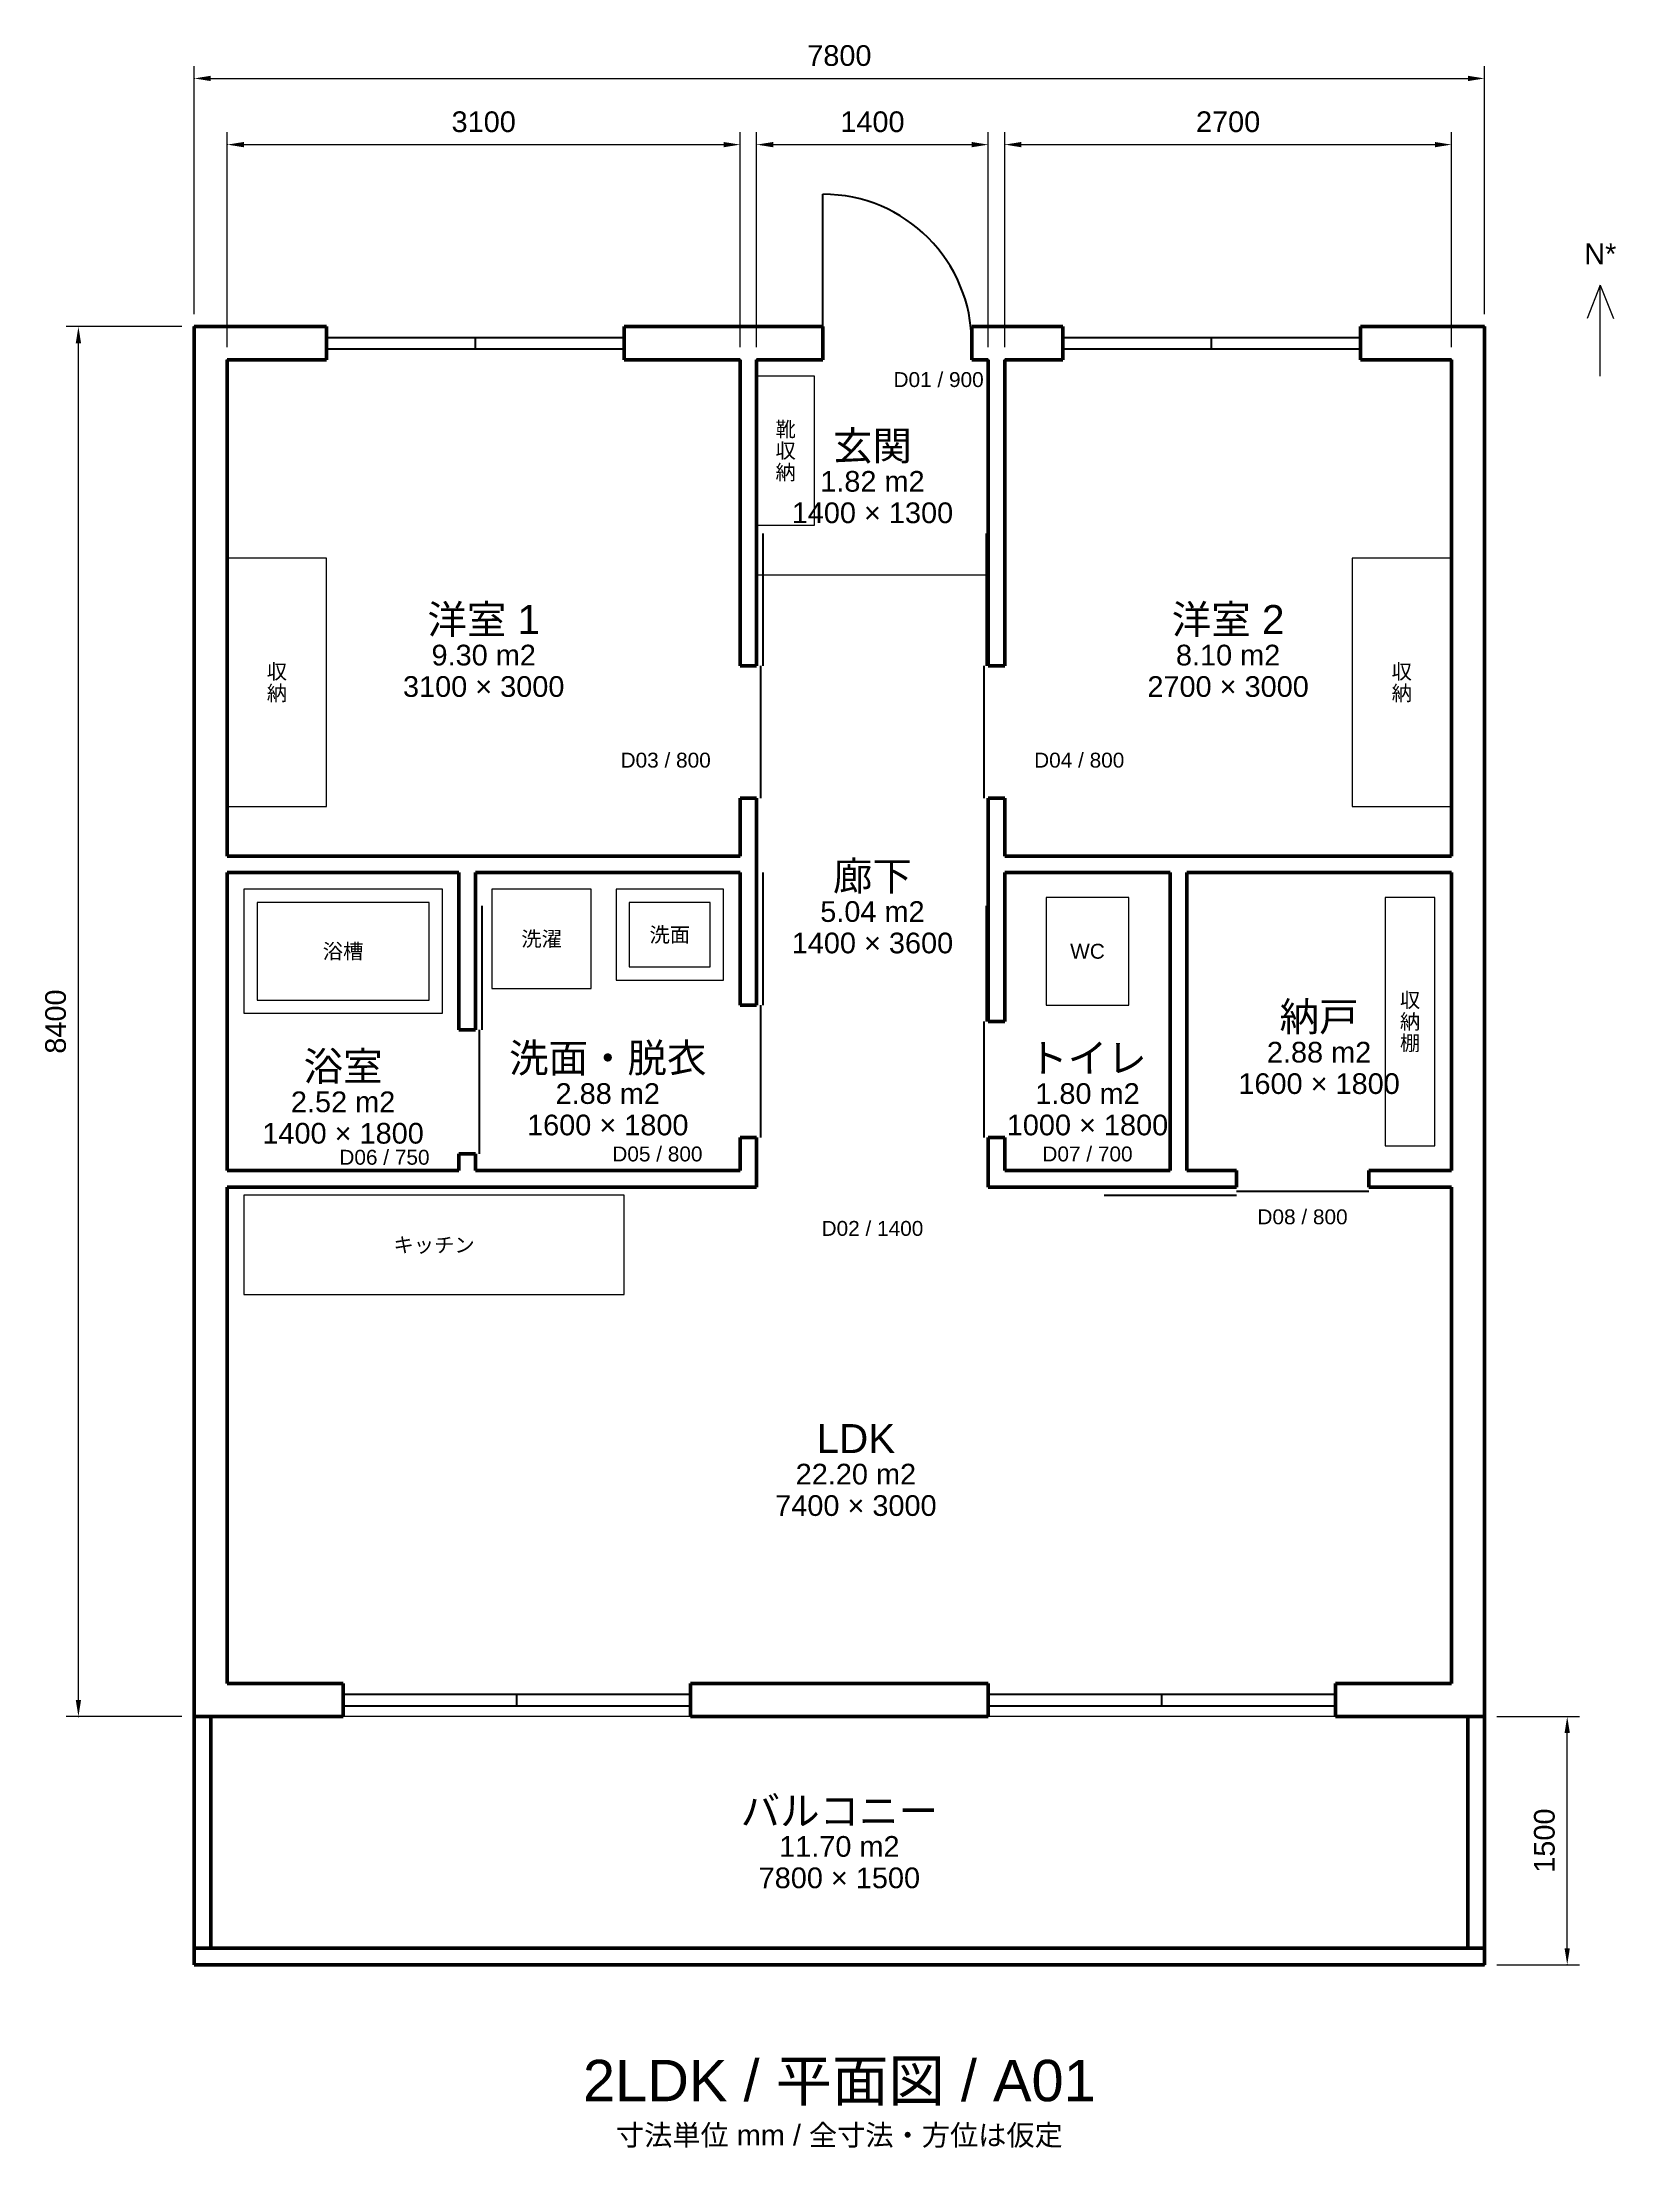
# Model space of a CAD drawing. Header units: millimetres. Extents: x -920 to 8594, y -2607 to 10120.
import ezdxf
from ezdxf.enums import TextEntityAlignment as Align

# ---------------------------------------------------------------- set-up
doc = ezdxf.new("R2010")
doc.units = ezdxf.units.MM
for name, color, linetype, lineweight in [('D-BMK-NORT', 7, 'Continuous', 13), ('D-BYP-FIXT', 7, 'Continuous', 13), ('D-STR-DIM', 7, 'Continuous', 13), ('D-STR-DOOR', 7, 'Continuous', 25), ('D-STR-TXT', 7, 'Continuous', 13), ('D-STR-WALL', 7, 'Continuous', 50), ('D-STR-WIND', 7, 'Continuous', 25)]:
    doc.layers.add(name, color=color, linetype=linetype, lineweight=lineweight)
doc.styles.add('HOUSE_UNICODE', font='Arial Unicode.ttf')
doc.styles.add('OpenSansCondensed-Light', font='OpenSansCondensed-Light.ttf')
doc.dimstyles.new('EZDXF', dxfattribs={"dimtxt": 0.25, "dimasz": 0.175, "dimexe": 0.375, "dimexo": 0.125, "dimgap": 0.1, "dimtad": 1, "dimlfac": 100, "dimzin": 12, "dimdsep": 46, "dimtxsty": 'OpenSansCondensed-Light', "dimblk": 'ARCHTICK', "dimcen": 2.5, "dimazin": 3, "dimtfac": 0.5, "dimtmove": 2, "dimatfit": 3})

# ---------------------------------------------------------------- blocks, each defined once
blk = doc.blocks.new('_CLOSEDFILLED')
at = {"color": 0, "linetype": 'BYBLOCK'}
blk.add_solid([(-1, 0.16), (0, 0), (-1, -0.16)], dxfattribs=at)
blk = doc.blocks.new('*D1')
at = {"layer": 'D-STR-DIM', "color": 7, "lineweight": 13}
for p, q in [((0, 8475), (0, 9975)), ((7800, 8475), (7800, 9975)), ((100, 9900), (7700, 9900))]:
    blk.add_line(p, q, dxfattribs=at)
at = {"layer": 'D-STR-DIM'}
for p in [(0, 9900), (0, 8400), (7800, 8400)]:
    blk.add_point(p, dxfattribs=at)
at = {"layer": 'D-STR-DIM', "color": 7, "xscale": 100, "yscale": 100, "rotation": 180}
blk.add_blockref('_CLOSEDFILLED', (0, 9900), dxfattribs=at)
at = {"layer": 'D-STR-DIM', "color": 7, "xscale": 100, "yscale": 100}
blk.add_blockref('_CLOSEDFILLED', (7800, 9900), dxfattribs=at)
at = {"layer": 'D-STR-DIM', "color": 7, "insert": (3900, 10037.5), "char_height": 125, "attachment_point": 5, "style": 'HOUSE_UNICODE'}
blk.add_mtext('7800', dxfattribs=at)
blk = doc.blocks.new('*D2')
at = {"layer": 'D-STR-DIM', "color": 7, "lineweight": 13}
for p, q in [((-75, 8400), (-775, 8400)), ((-700, 100), (-700, 8300)), ((-75, 0), (-775, 0))]:
    blk.add_line(p, q, dxfattribs=at)
at = {"layer": 'D-STR-DIM'}
for p in [(0, 8400), (-700, 0), (0, 0)]:
    blk.add_point(p, dxfattribs=at)
at = {"layer": 'D-STR-DIM', "color": 7, "xscale": 100, "yscale": 100}
for p, rotation in [((-700, 8400), 90), ((-700, 0), 270)]:
    blk.add_blockref('_CLOSEDFILLED', p, dxfattribs=dict(at, rotation=rotation))
at = {"layer": 'D-STR-DIM', "color": 7, "insert": (-837.5, 4200), "char_height": 125, "attachment_point": 5, "rotation": 90, "style": 'HOUSE_UNICODE'}
blk.add_mtext('8400', dxfattribs=at)
blk = doc.blocks.new('*D3')
at = {"layer": 'D-STR-DIM', "color": 7, "lineweight": 13}
for p, q in [((7875, 0), (8375, 0)), ((8300, -1400), (8300, -100)), ((7875, -1500), (8375, -1500))]:
    blk.add_line(p, q, dxfattribs=at)
at = {"layer": 'D-STR-DIM'}
for p in [(7800, 0), (7800, -1500), (8300, -1500)]:
    blk.add_point(p, dxfattribs=at)
at = {"layer": 'D-STR-DIM', "color": 7, "xscale": 100, "yscale": 100}
for p, rotation in [((8300, 0), 90), ((8300, -1500), 270)]:
    blk.add_blockref('_CLOSEDFILLED', p, dxfattribs=dict(at, rotation=rotation))
at = {"layer": 'D-STR-DIM', "color": 7, "insert": (8162.5, -750), "char_height": 125, "attachment_point": 5, "rotation": 90, "style": 'HOUSE_UNICODE'}
blk.add_mtext('1500', dxfattribs=at)
blk = doc.blocks.new('*D4')
at = {"layer": 'D-STR-DIM', "color": 7, "lineweight": 13}
for p, q in [((200, 8275), (200, 9575)), ((3300, 8275), (3300, 9575)), ((300, 9500), (3200, 9500))]:
    blk.add_line(p, q, dxfattribs=at)
at = {"layer": 'D-STR-DIM'}
for p in [(200, 9500), (200, 8200), (3300, 8200)]:
    blk.add_point(p, dxfattribs=at)
at = {"layer": 'D-STR-DIM', "color": 7, "xscale": 100, "yscale": 100, "rotation": 180}
blk.add_blockref('_CLOSEDFILLED', (200, 9500), dxfattribs=at)
at = {"layer": 'D-STR-DIM', "color": 7, "xscale": 100, "yscale": 100}
blk.add_blockref('_CLOSEDFILLED', (3300, 9500), dxfattribs=at)
at = {"layer": 'D-STR-DIM', "color": 7, "insert": (1750, 9637.5), "char_height": 125, "attachment_point": 5, "style": 'HOUSE_UNICODE'}
blk.add_mtext('3100', dxfattribs=at)
blk = doc.blocks.new('*D5')
at = {"layer": 'D-STR-DIM', "color": 7, "lineweight": 13}
for p, q in [((3400, 8275), (3400, 9575)), ((4800, 8275), (4800, 9575)), ((3500, 9500), (4700, 9500))]:
    blk.add_line(p, q, dxfattribs=at)
at = {"layer": 'D-STR-DIM'}
for p in [(3400, 9500), (3400, 8200), (4800, 8200)]:
    blk.add_point(p, dxfattribs=at)
at = {"layer": 'D-STR-DIM', "color": 7, "xscale": 100, "yscale": 100, "rotation": 180}
blk.add_blockref('_CLOSEDFILLED', (3400, 9500), dxfattribs=at)
at = {"layer": 'D-STR-DIM', "color": 7, "xscale": 100, "yscale": 100}
blk.add_blockref('_CLOSEDFILLED', (4800, 9500), dxfattribs=at)
at = {"layer": 'D-STR-DIM', "color": 7, "insert": (4100, 9637.5), "char_height": 125, "attachment_point": 5, "style": 'HOUSE_UNICODE'}
blk.add_mtext('1400', dxfattribs=at)
blk = doc.blocks.new('*D6')
at = {"layer": 'D-STR-DIM', "color": 7, "lineweight": 13}
for p, q in [((4900, 8275), (4900, 9575)), ((7600, 8275), (7600, 9575)), ((5000, 9500), (7500, 9500))]:
    blk.add_line(p, q, dxfattribs=at)
at = {"layer": 'D-STR-DIM'}
for p in [(4900, 9500), (4900, 8200), (7600, 8200)]:
    blk.add_point(p, dxfattribs=at)
at = {"layer": 'D-STR-DIM', "color": 7, "xscale": 100, "yscale": 100, "rotation": 180}
blk.add_blockref('_CLOSEDFILLED', (4900, 9500), dxfattribs=at)
at = {"layer": 'D-STR-DIM', "color": 7, "xscale": 100, "yscale": 100}
blk.add_blockref('_CLOSEDFILLED', (7600, 9500), dxfattribs=at)
at = {"layer": 'D-STR-DIM', "color": 7, "insert": (6250, 9637.5), "char_height": 125, "attachment_point": 5, "style": 'HOUSE_UNICODE'}
blk.add_mtext('2700', dxfattribs=at)

msp = doc.modelspace()

# ---------------------------------------------------------------- linework, layer by layer
at = {"layer": 'D-BMK-NORT'}
for p, q in [((8500, 8650), (8420, 8450)), ((8500, 8100), (8500, 8650)), ((8500, 8650), (8580, 8450))]:
    msp.add_line(p, q, dxfattribs=at)
at = {"layer": 'D-BYP-FIXT'}
msp.add_line((3400, 6900), (4800, 6900), dxfattribs=at)
for points in [[(3400, 7200), (3750, 7200), (3750, 8100), (3400, 8100)], [(200, 5500), (800, 5500), (800, 7000), (200, 7000)], [(7000, 5500), (7600, 5500), (7600, 7000), (7000, 7000)], [(300, 4250), (1500, 4250), (1500, 5000), (300, 5000)], [(1800, 4400), (2400, 4400), (2400, 5000), (1800, 5000)], [(2550, 4450), (3200, 4450), (3200, 5000), (2550, 5000)], [(380, 4330), (1420, 4330), (1420, 4920), (380, 4920)], [(2630, 4530), (3120, 4530), (3120, 4920), (2630, 4920)], [(5150, 4300), (5650, 4300), (5650, 4950), (5150, 4950)], [(7200, 3450), (7500, 3450), (7500, 4950), (7200, 4950)], [(300, 2550), (2600, 2550), (2600, 3150), (300, 3150)], [(0, -1500), (7800, -1500), (7800, 0), (0, 0)]]:
    msp.add_lwpolyline(points, close=True, dxfattribs=at)
at = {"layer": 'D-STR-DOOR'}
for p, q in [((3800, 8300), (3800, 9200)), ((3440, 6350), (3440, 7150)), ((4790, 6350), (4790, 7150)), ((3425, 5550), (3425, 6350)), ((4775, 5550), (4775, 6350)), ((3440, 4300), (3440, 5100)), ((1740, 4150), (1740, 4900)), ((4790, 4200), (4790, 4900)), ((3425, 3500), (3425, 4300)), ((4775, 3500), (4775, 4200)), ((1725, 3400), (1725, 4150)), ((5500, 3150), (6300, 3150)), ((6300, 3175), (7100, 3175))]:
    msp.add_line(p, q, dxfattribs=at)
msp.add_arc((3800, 8300), 900, 0, 90, dxfattribs=at)
at = {"layer": 'D-STR-WALL'}
for p, q in [((0, 0), (0, 8400)), ((0, 8400), (800, 8400)), ((800, 8400), (800, 8200)), ((2600, 8200), (2600, 8400)), ((2600, 8400), (3800, 8400)), ((3800, 8400), (3800, 8200)), ((4700, 8200), (4700, 8400)), ((4700, 8400), (5250, 8400)), ((5250, 8400), (5250, 8200)), ((7050, 8200), (7050, 8400)), ((7050, 8400), (7800, 8400)), ((7800, 8400), (7800, 0)), ((800, 8200), (200, 8200)), ((200, 8200), (200, 5200)), ((3300, 8200), (2600, 8200)), ((3300, 6350), (3300, 8200)), ((3800, 8200), (3400, 8200)), ((3400, 8200), (3400, 6350)), ((4800, 8200), (4700, 8200)), ((4800, 6350), (4800, 8200)), ((5250, 8200), (4900, 8200)), ((4900, 8200), (4900, 6350)), ((7600, 8200), (7050, 8200)), ((7600, 5200), (7600, 8200)), ((3400, 6350), (3300, 6350)), ((4900, 6350), (4800, 6350)), ((3300, 5200), (3300, 5550)), ((3300, 5550), (3400, 5550)), ((3400, 5550), (3400, 4300)), ((4800, 4200), (4800, 5550)), ((4800, 5550), (4900, 5550)), ((4900, 5550), (4900, 5200)), ((200, 5200), (3300, 5200)), ((1600, 5100), (200, 5100)), ((200, 5100), (200, 3300)), ((1600, 4150), (1600, 5100)), ((3300, 5100), (1700, 5100)), ((1700, 5100), (1700, 4150)), ((3300, 4300), (3300, 5100)), ((4900, 5200), (7600, 5200)), ((5900, 5100), (4900, 5100)), ((4900, 5100), (4900, 4200)), ((5900, 3300), (5900, 5100)), ((7600, 5100), (6000, 5100)), ((6000, 5100), (6000, 3300)), ((7600, 3300), (7600, 5100)), ((3400, 4300), (3300, 4300)), ((4900, 4200), (4800, 4200)), ((1700, 4150), (1600, 4150)), ((3300, 3300), (3300, 3500)), ((3300, 3500), (3400, 3500)), ((3400, 3500), (3400, 3301)), ((4800, 3301), (4800, 3500)), ((4800, 3500), (4900, 3500)), ((4900, 3500), (4900, 3300)), ((1600, 3300), (1600, 3400)), ((1600, 3400), (1700, 3400)), ((1700, 3400), (1700, 3300)), ((200, 3300), (1600, 3300)), ((3400, 3200), (200, 3200)), ((200, 3200), (200, 200)), ((1700, 3300), (3300, 3300)), ((3400, 3301), (3400, 3300)), ((3400, 3300), (3400, 3200)), ((4800, 3300), (4800, 3301)), ((4800, 3200), (4800, 3300)), ((6300, 3200), (4800, 3200)), ((4900, 3300), (5900, 3300)), ((6000, 3300), (6300, 3300)), ((6300, 3300), (6300, 3200)), ((7100, 3200), (7100, 3300)), ((7100, 3300), (7600, 3300)), ((7600, 3200), (7100, 3200)), ((7600, 200), (7600, 3200)), ((200, 200), (900, 200)), ((900, 200), (900, 0)), ((3000, 0), (3000, 200)), ((3000, 200), (4800, 200)), ((4800, 200), (4800, 0)), ((6900, 0), (6900, 200)), ((6900, 200), (7600, 200)), ((100, 0), (0, 0)), ((0, 0), (0, -1400)), ((900, 0), (0, 0)), ((100, -1400), (100, 0)), ((4800, 0), (3000, 0)), ((7800, 0), (6900, 0)), ((7800, 0), (7700, 0)), ((7700, 0), (7700, -1400)), ((7800, -1400), (7800, 0)), ((7800, -1400), (0, -1400)), ((0, -1400), (0, -1500)), ((0, -1400), (100, -1400)), ((0, -1500), (7800, -1500)), ((7700, -1400), (7800, -1400)), ((7800, -1500), (7800, -1400))]:
    msp.add_line(p, q, dxfattribs=at)
at = {"layer": 'D-STR-WIND'}
for p, q in [((800, 8335), (2600, 8335)), ((1700, 8265), (1700, 8335)), ((5250, 8335), (7050, 8335)), ((6150, 8265), (6150, 8335)), ((800, 8265), (2600, 8265)), ((5250, 8265), (7050, 8265)), ((900, 135), (3000, 135)), ((1950, 65), (1950, 135)), ((4800, 135), (6900, 135)), ((5850, 65), (5850, 135)), ((900, 65), (3000, 65)), ((4800, 65), (6900, 65))]:
    msp.add_line(p, q, dxfattribs=at)

# ---------------------------------------------------------------- texts
at = {"layer": 'D-STR-TXT', "style": 'HOUSE_UNICODE'}
for s, height, p in [('N*', 125, (8500, 8840)), ('D01 / 900', 90, (4500, 8080)), ('靴', 90, (3575, 7780)), ('玄関', 175, (4100, 7680)), ('収', 90, (3575, 7650)), ('納', 90, (3575, 7520)), ('1.82 m2', 125, (4100, 7465)), ('1400 × 1300', 125, (4100, 7275)), ('洋室 1', 175, (1750, 6630)), ('洋室 2', 175, (6250, 6630)), ('収', 90, (500, 6315)), ('9.30 m2', 125, (1750, 6415)), ('8.10 m2', 125, (6250, 6415)), ('収', 90, (7300, 6315)), ('納', 90, (500, 6185)), ('3100 × 3000', 125, (1750, 6225)), ('2700 × 3000', 125, (6250, 6225)), ('納', 90, (7300, 6185)), ('D03 / 800', 90, (2850, 5780)), ('D04 / 800', 90, (5350, 5780)), ('廊下', 175, (4100, 5080)), ('5.04 m2', 125, (4100, 4865)), ('洗濯', 90, (2100, 4700)), ('洗面', 90, (2875, 4725)), ('1400 × 3600', 125, (4100, 4675)), ('浴槽', 90, (900, 4625)), ('WC', 90, (5400, 4625)), ('納戸', 175, (6800, 4230)), ('収', 90, (7350, 4330)), ('納', 90, (7350, 4200)), ('洗面・脱衣', 175, (2500, 3980)), ('トイレ', 175, (5400, 3980)), ('2.88 m2', 125, (6800, 4015)), ('棚', 90, (7350, 4070)), ('浴室', 175, (900, 3930)), ('2.88 m2', 125, (2500, 3765)), ('1.80 m2', 125, (5400, 3765)), ('1600 × 1800', 125, (6800, 3825)), ('2.52 m2', 125, (900, 3715)), ('1400 × 1800', 125, (900, 3525)), ('1600 × 1800', 125, (2500, 3575)), ('1000 × 1800', 125, (5400, 3575)), ('D05 / 800', 90, (2800, 3400)), ('D07 / 700', 90, (5400, 3400)), ('D06 / 750', 90, (1150, 3380)), ('D08 / 800', 90, (6700, 3020)), ('D02 / 1400', 90, (4100, 2950)), ('キッチン', 90, (1450, 2850)), ('LDK', 175, (4000, 1680)), ('22.20 m2', 125, (4000, 1465)), ('7400 × 3000', 125, (4000, 1275)), ('バルコニー', 175, (3900, -570)), ('11.70 m2', 125, (3900, -785)), ('7800 × 1500', 125, (3900, -975)), ('2LDK / 平面図 / A01', 250, (3900, -2200)), ('寸法単位 mm / 全寸法・方位は仮定', 125, (3900, -2530))]:
    msp.add_text(s, height=height, dxfattribs=at).set_placement(p, align=Align.MIDDLE_CENTER)

# ---------------------------------------------------------------- dimensions: what is measured, and where the dimension line sits
at = {"layer": 'D-STR-DIM'}
for base, p1, p2, picture, middle in [((0, 9900), (0, 8400), (7800, 8400), '*D1', (3900, 10037.5)), ((200, 9500), (200, 8200), (3300, 8200), '*D4', (1750, 9637.5)), ((3400, 9500), (3400, 8200), (4800, 8200), '*D5', (4100, 9637.5)), ((4900, 9500), (4900, 8200), (7600, 8200), '*D6', (6250, 9637.5))]:
    dim = msp.add_linear_dim(base=base, p1=p1, p2=p2, dimstyle='EZDXF', override={"dimtxt": 125, "dimasz": 100, "dimexe": 75, "dimexo": 75, "dimgap": 75, "dimtad": 1, "dimdec": 0, "dimlfac": 1, "dimlunit": 2, "dimtxsty": 'HOUSE_UNICODE', "dimclrd": 7, "dimclre": 7, "dimclrt": 7, "dimlwd": 13, "dimlwe": 13}, dxfattribs=at)
    dim.commit()
    dim.dimension.update_dxf_attribs({"geometry": picture, "text_midpoint": middle})
for base, p1, p2, picture, middle in [((-700, 0), (0, 0), (0, 8400), '*D2', (-837.5, 4200)), ((8300, -1500), (7800, -1500), (7800, 0), '*D3', (8162.5, -750))]:
    dim = msp.add_linear_dim(base=base, p1=p1, p2=p2, angle=90, dimstyle='EZDXF', override={"dimtxt": 125, "dimasz": 100, "dimexe": 75, "dimexo": 75, "dimgap": 75, "dimtad": 1, "dimdec": 0, "dimlfac": 1, "dimlunit": 2, "dimtxsty": 'HOUSE_UNICODE', "dimclrd": 7, "dimclre": 7, "dimclrt": 7, "dimlwd": 13, "dimlwe": 13}, dxfattribs=at)
    dim.commit()
    dim.dimension.update_dxf_attribs({"geometry": picture, "text_midpoint": middle})

doc.saveas('drawing.dxf')
